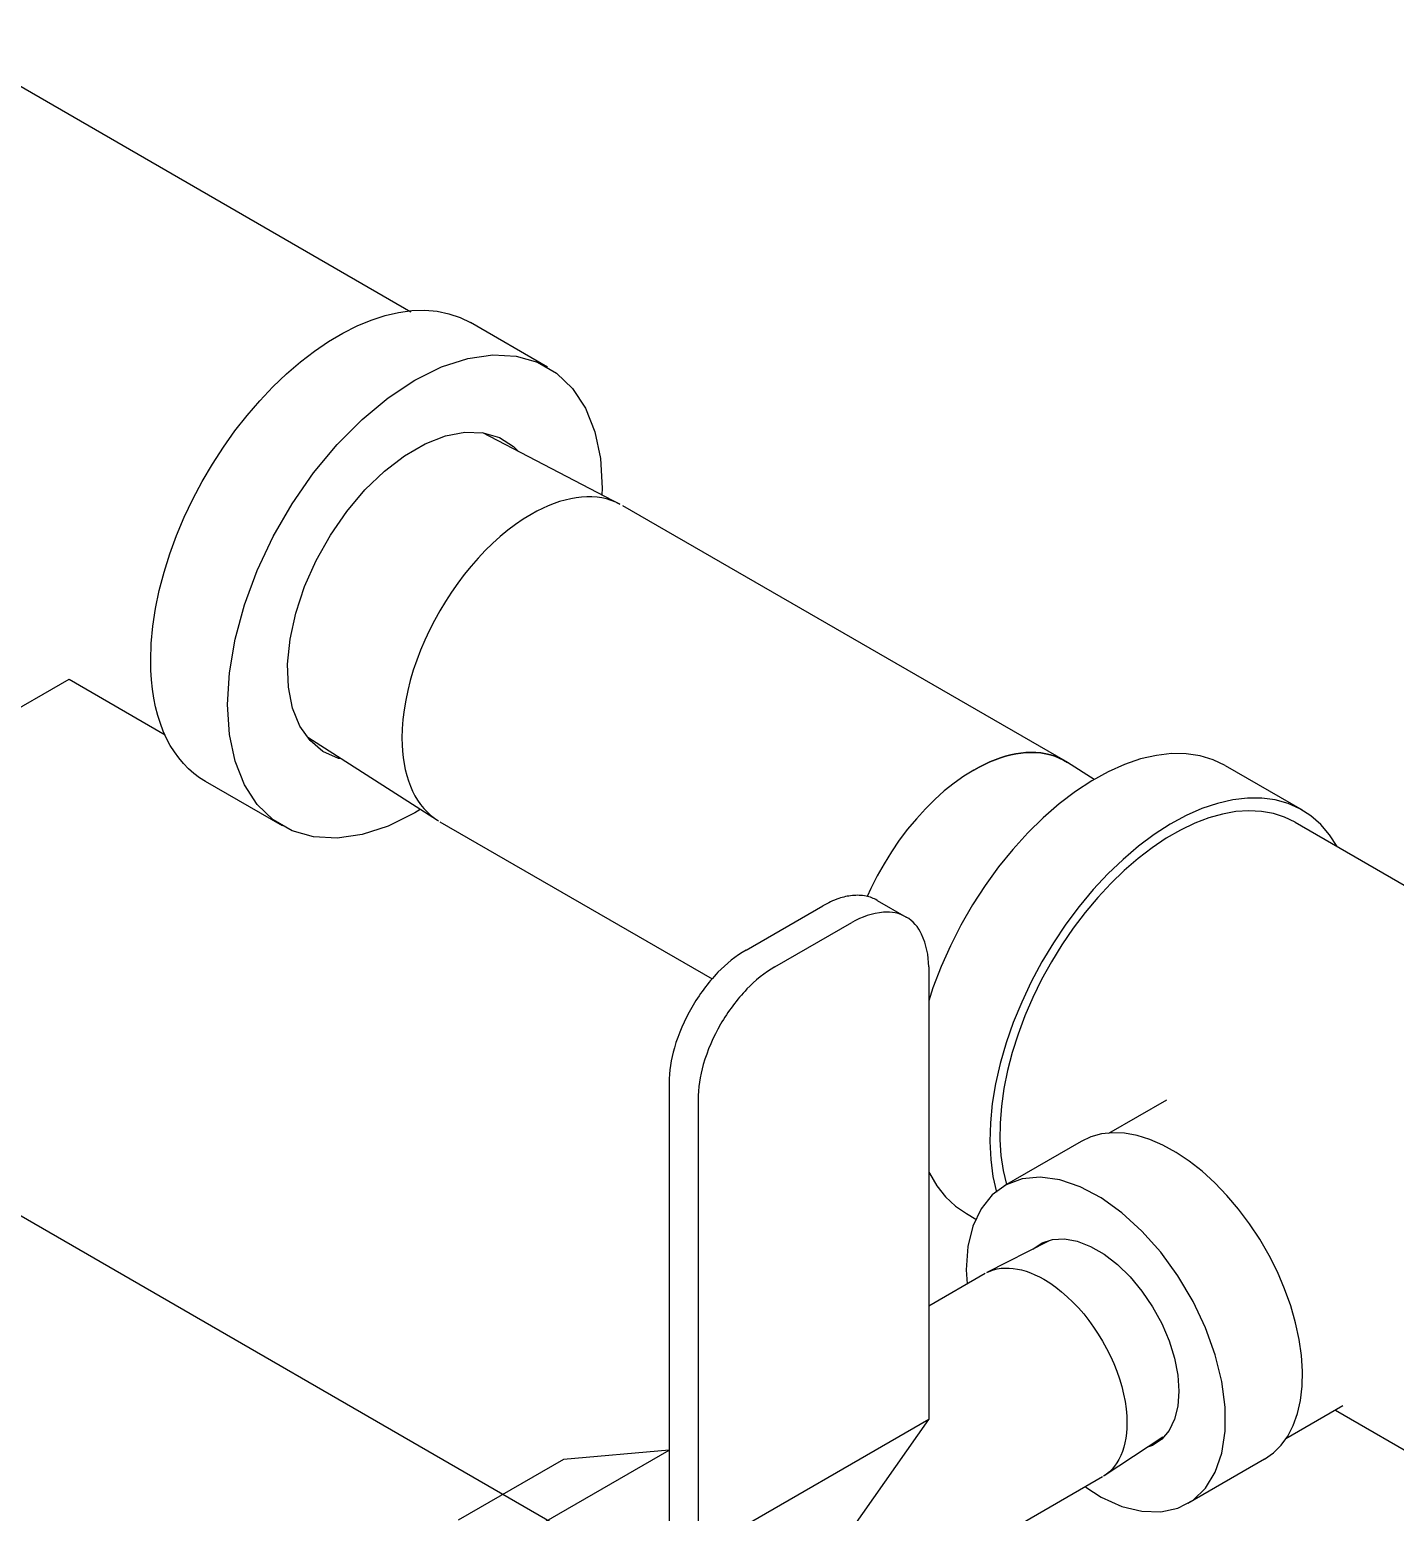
# Model space of a CAD drawing. Header units: centimetres. Extents: x 394264 to 551709, y 50011 to 59011.
# Drawn here: x 525683.7 to 525746.5, y 53995.7 to 54063.9 of the extents above; entities that cross this region are included whole.
import ezdxf

# ---------------------------------------------------------------- set-up
doc = ezdxf.new("R2010")
doc.units = ezdxf.units.CM
doc.layers.add('-M-YNGN-ZON3', color=6, linetype='SP', lineweight=30)
doc.layers.add('0-KRCN-YNG-CIHAZ', color=4, linetype='Continuous', lineweight=30)
doc.styles.add('CIZGI', font='tahoma.ttf', dxfattribs={"width": 0.8, "oblique": 20})
doc.linetypes.add('SP', pattern='A,2,-0.1,["SP",CIZGI,S=0.14,R=0.2,X=0,Y=-0.07],-0.255', length=2.355)

# ---------------------------------------------------------------- blocks, each defined once
blk = doc.blocks.new('A$C66BCA59E')
at = {"layer": '0-KRCN-YNG-CIHAZ', "color": 31, "linetype": 'Continuous', "lineweight": -3, "extrusion": (0, 0.816497, 0.57735)}
for p, q in [((1006.824, -769.361, 2507.642), (1029.294, -782.334, 2507.642)), ((1035.577, -784.878, 2507.642), (1032.042, -782.837, 2507.642)), ((1032.595, -787.898, 2519.637), (1038.913, -791.182, 2515.987)), ((1039.025, -791.243, 2515.987), (1059.39, -803, 2527.534)), ((957.528, -792.841, 2364.981), (1189.842, -926.968, 2469.636)), ((1009.086, -801.829, 2507.642), (1013.573, -799.238, 2507.642)), ((1013.573, -799.238, 2507.642), (1017.997, -801.792, 2507.642)), ((1024.556, -801.91, 2520.298), (1030.516, -805.726, 2515.987)), ((1055.19, -803.416, 2527.534), (1055.19, -803.416, 2527.534)), ((1055.19, -803.416, 2527.534), (1055.19, -803.416, 2527.534)), ((1060.724, -803.859, 2518.946), (1059.498, -803.066, 2527.534)), ((1066.756, -803.212, 2557.754), (1070.291, -805.253, 2557.754)), ((1023.389, -805.988, 2507.642), (1019.854, -803.947, 2507.642)), ((1030.625, -805.792, 2515.987), (1043.15, -813.023, 2523.089)), ((1069.966, -805.816, 2557.754), (1089.304, -816.98, 2557.754)), ((1050.75, -809.413, 2613.325), (1052.079, -810.181, 2613.325)), ((1044.714, -811.702, 2613.325), (1048.25, -809.661, 2613.325)), ((1046.043, -812.47, 2613.325), (1049.579, -810.429, 2613.325)), ((1053.115, -812.47, 2613.325), (1053.115, -833.294, 2613.325)), ((1041.179, -817.826, 2613.325), (1041.179, -838.238, 2613.325)), ((1042.508, -818.594, 2613.325), (1042.508, -839.417, 2613.325)), ((1064.047, -818.6, 2557.754), (1061.384, -820.137, 2557.754)), ((1060.121, -820.497, 2557.754), (1056.586, -822.538, 2557.754)), ((1054.856, -823.823, 2557.754), (1055.286, -824.072, 2557.754)), ((1058.628, -825.09, 2568.702), (1055.785, -826.536, 2564.474)), ((1055.713, -826.575, 2564.474), (1053.115, -828.075, 2564.474)), ((1072.167, -832.664, 2557.754), (1069.546, -834.177, 2557.754)), ((1053.115, -833.294, 2613.325), (1042.508, -839.417, 2613.325)), ((1047.811, -840.838, 2613.325), (1053.115, -833.294, 2613.325)), ((1071.818, -832.866, 2557.754), (1078.084, -836.483, 2557.754)), ((1063.889, -834.111, 2569.307), (1061.183, -835.886, 2564.474)), ((1034.22, -838.717, 2613.325), (1041.179, -834.7, 2613.325)), ((1041.179, -834.7, 2613.325), (1036.314, -835.134, 2613.325)), ((1036.314, -835.134, 2613.325), (1031.478, -837.926, 2613.325)), ((1068.561, -835.115, 2557.754), (1065.026, -837.156, 2557.754)), ((1061.113, -835.928, 2564.474), (1047.811, -843.608, 2529.433))]:
    blk.add_line(p, q, dxfattribs=at)
at = {"layer": '0-KRCN-YNG-CIHAZ', "color": 31, "linetype": 'Continuous', "lineweight": -3, "extrusion": (-3.8e-15, 2e-16, -1)}
for p, q in [((1031.911, -784.483, 2507.642), (1033.063, -784.314, 2507.642)), ((1033.063, -784.314, 2507.642), (1034.142, -784.372, 2507.642)), ((1029.483, -785.482, 2507.642), (1030.71, -784.875, 2507.642)), ((1030.71, -784.875, 2507.642), (1031.911, -784.483, 2507.642)), ((1034.142, -784.372, 2507.642), (1035.127, -784.654, 2507.642)), ((1035.127, -784.654, 2507.642), (1035.996, -785.156, 2507.642)), ((1028.257, -786.291, 2507.642), (1029.483, -785.482, 2507.642)), ((1035.996, -785.156, 2507.642), (1036.733, -785.867, 2507.642)), ((1027.055, -787.287, 2507.642), (1028.257, -786.291, 2507.642)), ((1036.733, -785.867, 2507.642), (1037.323, -786.773, 2507.642)), ((1037.323, -786.773, 2507.642), (1037.752, -787.855, 2507.642)), ((1025.903, -788.448, 2507.642), (1027.055, -787.287, 2507.642)), ((1037.752, -787.855, 2507.642), (1038.014, -789.092, 2507.642)), ((1024.824, -789.752, 2507.642), (1025.903, -788.448, 2507.642)), ((1038.014, -789.092, 2507.642), (1038.101, -790.458, 2507.642)), ((1023.839, -791.171, 2507.642), (1024.824, -789.752, 2507.642)), ((1038.101, -790.458, 2507.642), (1038.081, -790.761, 2505.997)), ((1022.97, -792.677, 2507.642), (1023.839, -791.171, 2507.642)), ((1022.233, -794.239, 2507.642), (1022.97, -792.677, 2507.642)), ((1021.644, -795.825, 2507.642), (1022.233, -794.239, 2507.642)), ((1021.214, -797.404, 2507.642), (1021.644, -795.825, 2507.642)), ((1020.953, -798.942, 2507.642), (1021.214, -797.404, 2507.642)), ((1020.865, -800.409, 2507.642), (1020.953, -798.942, 2507.642)), ((1020.953, -801.775, 2507.642), (1020.865, -800.409, 2507.642)), ((1021.214, -803.011, 2507.642), (1020.953, -801.775, 2507.642)), ((1021.644, -804.093, 2507.642), (1021.214, -803.011, 2507.642)), ((1022.233, -804.999, 2507.642), (1021.644, -804.093, 2507.642)), ((1022.97, -805.711, 2507.642), (1022.233, -804.999, 2507.642)), ((1029.483, -805.385, 2507.642), (1028.257, -805.992, 2507.642)), ((1029.727, -805.228, 2508.565), (1029.483, -805.385, 2507.642)), ((1023.839, -806.213, 2507.642), (1022.97, -805.711, 2507.642)), ((1028.257, -805.992, 2507.642), (1027.055, -806.383, 2507.642)), ((1024.824, -806.495, 2507.642), (1023.839, -806.213, 2507.642)), ((1025.903, -806.552, 2507.642), (1024.824, -806.495, 2507.642)), ((1027.055, -806.383, 2507.642), (1025.903, -806.552, 2507.642))]:
    blk.add_line(p, q, dxfattribs=at)
at = {"layer": '0-KRCN-YNG-CIHAZ', "color": 31, "linetype": 'Continuous', "lineweight": -3, "extrusion": (1.2e-15, -3.6e-15, -1)}
for p, q in [((1029.011, -788.958, 2507.642), (1029.955, -788.413, 2507.642)), ((1029.955, -788.413, 2507.642), (1030.886, -788.05, 2507.642)), ((1030.886, -788.05, 2507.642), (1031.781, -787.879, 2507.642)), ((1031.781, -787.879, 2507.642), (1032.617, -787.902, 2507.642)), ((1032.617, -787.902, 2507.642), (1033.371, -788.122, 2507.642)), ((1033.371, -788.122, 2507.642), (1034.024, -788.53, 2507.642)), ((1028.08, -789.67, 2507.642), (1029.011, -788.958, 2507.642)), ((1034.024, -788.53, 2507.642), (1034.21, -788.73, 2507.095)), ((1027.185, -790.532, 2507.642), (1028.08, -789.67, 2507.642)), ((1026.35, -791.521, 2507.642), (1027.185, -790.532, 2507.642)), ((1025.595, -792.611, 2507.642), (1026.35, -791.521, 2507.642)), ((1024.942, -793.774, 2507.642), (1025.595, -792.611, 2507.642)), ((1024.406, -794.98, 2507.642), (1024.942, -793.774, 2507.642)), ((1024.001, -796.198, 2507.642), (1024.406, -794.98, 2507.642)), ((1023.739, -797.396, 2507.642), (1024.001, -796.198, 2507.642)), ((1023.625, -798.543, 2507.642), (1023.739, -797.396, 2507.642)), ((1023.663, -799.609, 2507.642), (1023.625, -798.543, 2507.642)), ((1023.852, -800.568, 2507.642), (1023.663, -799.609, 2507.642)), ((1024.186, -801.393, 2507.642), (1023.852, -800.568, 2507.642)), ((1024.658, -802.065, 2507.642), (1024.186, -801.393, 2507.642)), ((1025.255, -802.564, 2507.642), (1024.658, -802.065, 2507.642)), ((1025.961, -802.879, 2507.642), (1025.255, -802.564, 2507.642)), ((1026.109, -802.902, 2507.503), (1025.961, -802.879, 2507.642))]:
    blk.add_line(p, q, dxfattribs=at)
at = {"layer": '0-KRCN-YNG-CIHAZ', "color": 31, "linetype": 'Continuous', "lineweight": -3}
for p, q in [((1056.671, -822.49, 2557.754), (1056.034, -822.953, 2557.754)), ((1057.415, -822.219, 2557.754), (1056.671, -822.49, 2557.754)), ((1058.247, -822.144, 2557.754), (1057.415, -822.219, 2557.754)), ((1059.145, -822.269, 2557.754), (1058.247, -822.144, 2557.754)), ((1060.086, -822.591, 2557.754), (1059.145, -822.269, 2557.754)), ((1056.034, -822.953, 2557.754), (1055.521, -823.594, 2557.754)), ((1061.046, -823.1, 2557.754), (1060.086, -822.591, 2557.754)), ((1061.999, -823.784, 2557.754), (1061.046, -823.1, 2557.754)), ((1055.521, -823.594, 2557.754), (1055.145, -824.397, 2557.754)), ((1062.922, -824.626, 2557.754), (1061.999, -823.784, 2557.754)), ((1055.145, -824.397, 2557.754), (1054.915, -825.341, 2557.754)), ((1057.907, -825.453, 2578.653), (1058.327, -825.169, 2578.653)), ((1058.327, -825.169, 2578.653), (1058.816, -825.012, 2578.653)), ((1058.816, -825.012, 2578.653), (1059.361, -824.986, 2578.653)), ((1059.361, -824.986, 2578.653), (1059.948, -825.092, 2578.653)), ((1059.948, -825.092, 2578.653), (1060.559, -825.327, 2578.653)), ((1063.79, -825.602, 2557.754), (1062.922, -824.626, 2557.754)), ((1054.915, -825.341, 2557.754), (1054.838, -826.402, 2557.754)), ((1060.559, -825.327, 2578.653), (1061.179, -825.685, 2578.653)), ((1061.179, -825.685, 2578.653), (1061.791, -826.156, 2578.653)), ((1064.58, -826.688, 2557.754), (1063.79, -825.602, 2557.754)), ((1054.838, -826.402, 2557.754), (1054.887, -827.054, 2557.05)), ((1061.791, -826.156, 2578.653), (1062.377, -826.727, 2578.653)), ((1062.377, -826.727, 2578.653), (1062.923, -827.383, 2578.653)), ((1065.273, -827.857, 2557.754), (1064.58, -826.688, 2557.754)), ((1062.923, -827.383, 2578.653), (1063.412, -828.105, 2578.653)), ((1065.85, -829.076, 2557.754), (1065.273, -827.857, 2557.754)), ((1063.412, -828.105, 2578.653), (1063.832, -828.874, 2578.653)), ((1063.832, -828.874, 2578.653), (1064.171, -829.669, 2578.653)), ((1066.296, -830.316, 2557.754), (1065.85, -829.076, 2557.754)), ((1064.171, -829.669, 2578.653), (1064.42, -830.469, 2578.653)), ((1064.42, -830.469, 2578.653), (1064.572, -831.251, 2578.653)), ((1066.6, -831.544, 2557.754), (1066.296, -830.316, 2557.754)), ((1064.572, -831.251, 2578.653), (1064.623, -831.994, 2578.653)), ((1064.623, -831.994, 2578.653), (1064.572, -832.678, 2578.653)), ((1066.754, -832.727, 2557.754), (1066.6, -831.544, 2557.754)), ((1064.572, -832.678, 2578.653), (1064.42, -833.284, 2578.653)), ((1066.754, -833.836, 2557.754), (1066.754, -832.727, 2557.754)), ((1064.42, -833.284, 2578.653), (1064.171, -833.796, 2578.653)), ((1064.171, -833.796, 2578.653), (1063.832, -834.199, 2578.653)), ((1066.6, -834.842, 2557.754), (1066.754, -833.836, 2557.754)), ((1063.412, -834.484, 2578.653), (1063.229, -834.55, 2578.525)), ((1063.832, -834.199, 2578.653), (1063.412, -834.484, 2578.653)), ((1066.296, -835.718, 2557.754), (1066.6, -834.842, 2557.754)), ((1065.85, -836.443, 2557.754), (1066.296, -835.718, 2557.754)), ((1060.335, -836.411, 2557.949), (1061.046, -836.872, 2557.754)), ((1065.273, -836.996, 2557.754), (1065.85, -836.443, 2557.754)), ((1061.046, -836.872, 2557.754), (1061.999, -837.288, 2557.754)), ((1061.999, -837.288, 2557.754), (1062.922, -837.512, 2557.754)), ((1062.922, -837.512, 2557.754), (1063.79, -837.538, 2557.754)), ((1063.79, -837.538, 2557.754), (1064.58, -837.364, 2557.754)), ((1064.58, -837.364, 2557.754), (1065.273, -836.996, 2557.754))]:
    blk.add_line(p, q, dxfattribs=at)
at = {"layer": '0-KRCN-YNG-CIHAZ', "color": 31, "linetype": 'Continuous', "lineweight": -3, "extrusion": (-1.33e-14, 8e-16, -1), "elevation": -2507.642}
blk.add_lwpolyline([(-1017.329, -798.368), (-1017.354, -797.598), (-1017.429, -796.803), (-1017.552, -795.989), (-1017.725, -795.16), (-1017.944, -794.321), (-1018.21, -793.477), (-1018.521, -792.632), (-1018.874, -791.791), (-1019.268, -790.96), (-1019.701, -790.142), (-1020.17, -789.344), (-1020.672, -788.568), (-1021.205, -787.821), (-1021.765, -787.106), (-1022.349, -786.427), (-1022.954, -785.788), (-1023.577, -785.193), (-1024.213, -784.646), (-1024.859, -784.149), (-1025.511, -783.705), (-1026.166, -783.318), (-1026.819, -782.988), (-1027.468, -782.719), (-1028.108, -782.511), (-1028.735, -782.366), (-1029.346, -782.285), (-1029.938, -782.268), (-1030.506, -782.315), (-1031.048, -782.426), (-1031.561, -782.6), (-1032.042, -782.837)], dxfattribs=at)
at = {"layer": '0-KRCN-YNG-CIHAZ', "color": 31, "linetype": 'Continuous', "lineweight": -3}
for points, elevation in [([(1038.913, -791.182), (1038.717, -791.089), (1038.513, -791.012), (1038.301, -790.949), (1038.083, -790.902), (1037.858, -790.869), (1037.627, -790.852), (1037.39, -790.85), (1037.148, -790.864), (1036.902, -790.893), (1036.652, -790.937), (1036.397, -790.996), (1036.14, -791.07), (1035.88, -791.159), (1035.618, -791.262), (1035.355, -791.38), (1035.09, -791.513), (1034.825, -791.659)], 2515.987), ([(1034.825, -791.659), (1034.466, -791.878), (1034.109, -792.122), (1033.754, -792.389), (1033.403, -792.679), (1033.058, -792.99), (1032.719, -793.321), (1032.387, -793.67), (1032.065, -794.038), (1031.752, -794.422), (1031.451, -794.821), (1031.162, -795.233), (1030.886, -795.658), (1030.625, -796.092), (1030.379, -796.536), (1030.149, -796.987), (1029.937, -797.443), (1029.742, -797.904), (1029.565, -798.366), (1029.408, -798.83), (1029.271, -799.292), (1029.154, -799.751), (1029.058, -800.206), (1028.982, -800.654), (1028.928, -801.095), (1028.896, -801.526), (1028.885, -801.947)], 2515.987), ([(1028.885, -801.947), (1028.891, -802.254), (1028.91, -802.554), (1028.94, -802.845), (1028.983, -803.127), (1029.037, -803.4), (1029.104, -803.663), (1029.182, -803.916), (1029.272, -804.157), (1029.373, -804.387), (1029.485, -804.604), (1029.609, -804.809), (1029.743, -805.001), (1029.887, -805.18), (1030.042, -805.345), (1030.206, -805.497), (1030.38, -805.633), (1030.564, -805.756)], 2515.987), ([(1066.756, -803.212), (1066.198, -802.945), (1065.597, -802.764), (1064.958, -802.669), (1064.285, -802.662), (1063.585, -802.742), (1062.862, -802.908), (1062.122, -803.161), (1061.372, -803.496), (1060.617, -803.912), (1059.863, -804.406), (1059.118, -804.973), (1058.386, -805.609), (1057.673, -806.308), (1056.985, -807.066), (1056.329, -807.875), (1055.708, -808.73), (1055.128, -809.623), (1054.595, -810.548), (1054.111, -811.497), (1053.681, -812.461), (1053.308, -813.435), (1053.115, -814.039)], 2557.754), ([(1057.578, -802.616), (1057.351, -802.639), (1057.121, -802.674), (1056.887, -802.722), (1056.65, -802.784), (1056.41, -802.858), (1056.168, -802.945), (1055.925, -803.044), (1055.681, -803.156), (1055.435, -803.28), (1055.19, -803.416)], 2527.534), ([(1059.498, -803.066), (1059.313, -802.958), (1059.12, -802.864), (1058.92, -802.784), (1058.712, -802.719), (1058.497, -802.669), (1058.276, -802.633), (1058.049, -802.612), (1057.816, -802.607), (1057.578, -802.616)], 2527.534), ([(1055.19, -803.416), (1054.734, -803.7), (1054.28, -804.022), (1053.832, -804.381), (1053.392, -804.775), (1052.963, -805.202), (1052.547, -805.658), (1052.146, -806.142), (1051.763, -806.65), (1051.401, -807.18), (1051.061, -807.728), (1050.745, -808.29), (1050.456, -808.865), (1050.291, -809.233)], 2527.534), ([(1071.903, -806.932), (1071.554, -806.391), (1071.15, -805.919), (1070.695, -805.52), (1070.192, -805.197), (1069.644, -804.953), (1069.056, -804.789), (1068.433, -804.706), (1067.778, -804.705), (1067.098, -804.787), (1066.397, -804.95), (1065.68, -805.193), (1064.953, -805.515), (1064.221, -805.912), (1063.49, -806.383), (1062.766, -806.923), (1062.054, -807.529), (1061.359, -808.195), (1060.686, -808.917), (1060.042, -809.689), (1059.429, -810.505), (1058.854, -811.36), (1058.321, -812.246), (1057.833, -813.158), (1057.394, -814.088), (1057.007, -815.029), (1056.677, -815.973), (1056.404, -816.915), (1056.191, -817.847), (1056.04, -818.761), (1055.952, -819.651), (1055.927, -820.51), (1055.966, -821.331), (1056.068, -822.109), (1056.233, -822.837)], 2557.754), ([(1069.966, -805.816), (1069.485, -805.582), (1068.968, -805.415), (1068.421, -805.318), (1067.846, -805.289), (1067.247, -805.33), (1066.628, -805.44), (1065.994, -805.619), (1065.349, -805.865), (1064.697, -806.177), (1064.043, -806.552), (1063.39, -806.988), (1062.744, -807.482), (1062.109, -808.031), (1061.489, -808.63), (1060.888, -809.277), (1060.311, -809.966), (1059.761, -810.693), (1059.242, -811.453), (1058.757, -812.24), (1058.31, -813.051), (1057.904, -813.878), (1057.542, -814.716), (1057.225, -815.56), (1056.957, -816.404), (1056.739, -817.243), (1056.572, -818.07), (1056.458, -818.88), (1056.397, -819.667), (1056.39, -820.427), (1056.436, -821.154), (1056.537, -821.843), (1056.69, -822.489)], 2557.754), ([(1068.561, -835.115), (1068.966, -834.831), (1069.324, -834.475), (1069.631, -834.051), (1069.883, -833.562), (1070.079, -833.014), (1070.215, -832.413), (1070.292, -831.765), (1070.307, -831.076), (1070.261, -830.353), (1070.155, -829.605), (1069.988, -828.838), (1069.764, -828.06), (1069.484, -827.279), (1069.151, -826.504), (1068.769, -825.743), (1068.342, -825.002), (1067.873, -824.291), (1067.369, -823.615), (1066.833, -822.983), (1066.271, -822.4), (1065.69, -821.872), (1065.095, -821.405), (1064.492, -821.004), (1063.888, -820.673), (1063.288, -820.415), (1062.699, -820.233), (1062.127, -820.128), (1061.578, -820.103), (1061.057, -820.156), (1060.57, -820.288), (1060.121, -820.497)], 2557.754), ([(1053.115, -821.89), (1053.144, -821.959), (1053.487, -822.538), (1053.889, -823.044), (1054.346, -823.474), (1054.856, -823.823)], 2557.754), ([(1055.785, -826.536), (1055.939, -826.465), (1056.1, -826.408), (1056.268, -826.365), (1056.442, -826.337), (1056.623, -826.324), (1056.808, -826.324), (1056.998, -826.339), (1057.192, -826.369), (1057.39, -826.413), (1057.591, -826.471), (1057.795, -826.544), (1058, -826.63), (1058.206, -826.729), (1058.413, -826.842)], 2564.474), ([(1058.413, -826.842), (1058.685, -827.011), (1058.956, -827.201), (1059.225, -827.412), (1059.489, -827.642), (1059.747, -827.891), (1059.999, -828.157), (1060.243, -828.438), (1060.477, -828.734), (1060.701, -829.043), (1060.914, -829.363), (1061.113, -829.693), (1061.299, -830.03), (1061.47, -830.374), (1061.625, -830.722), (1061.764, -831.073), (1061.886, -831.425), (1061.991, -831.776), (1062.077, -832.125), (1062.144, -832.468), (1062.193, -832.806), (1062.222, -833.136), (1062.231, -833.456)], 2564.474), ([(1062.231, -833.456), (1062.226, -833.695), (1062.208, -833.927), (1062.179, -834.151), (1062.139, -834.366), (1062.088, -834.571), (1062.025, -834.767), (1061.951, -834.952), (1061.867, -835.125), (1061.772, -835.287), (1061.667, -835.437), (1061.552, -835.574), (1061.428, -835.698), (1061.295, -835.808), (1061.152, -835.905)], 2564.474)]:
    blk.add_lwpolyline(points, dxfattribs=dict(at, elevation=elevation))
at = {"layer": '0-KRCN-YNG-CIHAZ', "color": 31, "linetype": 'Continuous', "lineweight": -3, "extrusion": (-1.57e-14, -1.93e-14, -1), "elevation": -2507.642}
blk.add_lwpolyline([(-1019.854, -803.947), (-1019.579, -803.773), (-1019.317, -803.578), (-1019.07, -803.36), (-1018.838, -803.121), (-1018.62, -802.861), (-1018.419, -802.581), (-1018.233, -802.282), (-1018.064, -801.963), (-1017.911, -801.627), (-1017.776, -801.272), (-1017.658, -800.901), (-1017.558, -800.514), (-1017.476, -800.112), (-1017.412, -799.695), (-1017.366, -799.265), (-1017.339, -798.822), (-1017.329, -798.368)], dxfattribs=at)
at = {"layer": '0-KRCN-YNG-CIHAZ', "color": 31, "linetype": 'Continuous', "lineweight": -3, "extrusion": (-9.48e-14, 1.772e-13, -1), "elevation": -2527.534}
blk.add_lwpolyline([(-1055.19, -803.416), (-1055.435, -803.28), (-1055.681, -803.156), (-1055.925, -803.044), (-1056.168, -802.945), (-1056.41, -802.858), (-1056.65, -802.784), (-1056.887, -802.722), (-1057.121, -802.674), (-1057.351, -802.639), (-1057.578, -802.616)], dxfattribs=at)
at = {"layer": '0-KRCN-YNG-CIHAZ', "color": 31, "linetype": 'Continuous', "lineweight": -3, "extrusion": (5e-16, 2.13e-14, -1), "elevation": -2527.534}
blk.add_lwpolyline([(-1057.578, -802.616), (-1057.816, -802.607), (-1058.049, -802.612), (-1058.276, -802.633), (-1058.497, -802.669), (-1058.712, -802.719), (-1058.92, -802.784), (-1059.12, -802.864), (-1059.313, -802.958), (-1059.498, -803.066)], dxfattribs=at)
at = {"layer": '0-KRCN-YNG-CIHAZ', "color": 31, "linetype": 'Continuous', "lineweight": -3, "elevation": 2613.325, "flags": 128}
for points in [[(1050.75, -809.413, 0.083138), (1050.232, -809.22, 0.072764), (1049.603, -809.191, 0.059033), (1048.976, -809.328, 0.047286), (1048.25, -809.661)], [(1053.115, -812.47, 0.106617), (1052.79, -810.966, 0.156851), (1052.079, -810.181, 0.156851), (1051.043, -809.958, 0.106617), (1049.579, -810.429)], [(1044.714, -811.702, 0.072341), (1043.423, -812.721, 0.058752), (1042.214, -814.341, 0.058752), (1041.415, -816.198, 0.072341), (1041.179, -817.826)], [(1046.043, -812.47, 0.072341), (1044.752, -813.489, 0.058752), (1043.543, -815.109, 0.058752), (1042.745, -816.966, 0.072341), (1042.508, -818.594)]]:
    blk.add_lwpolyline(points, format="xyb", dxfattribs=at)

msp = doc.modelspace()

# ---------------------------------------------------------------- block references
at = {"layer": '-M-YNGN-ZON3'}
msp.add_blockref('A$C66BCA59E', (524671.913, 54833.28, -2010.945), dxfattribs=at)

doc.saveas('drawing.dxf')
